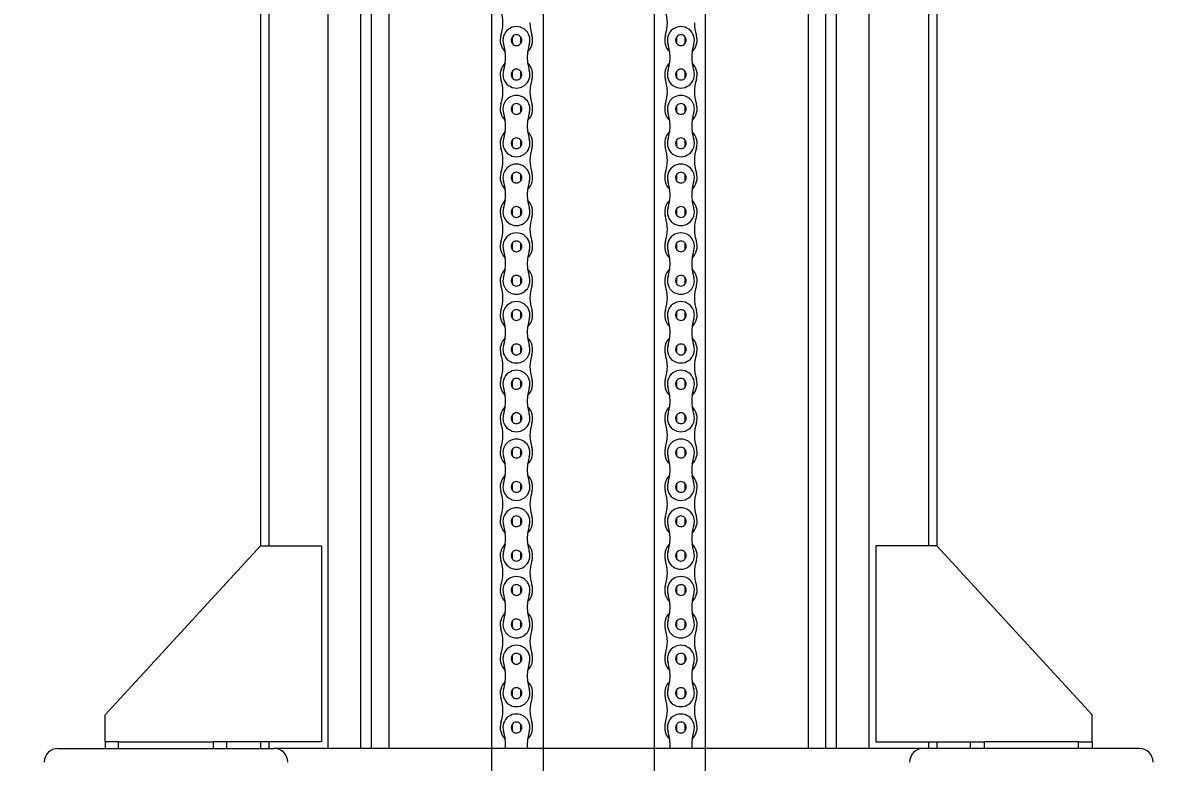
# Model space of a CAD drawing. Header units: millimetres. Extents: x -17820 to 17820, y -12600 to 12600.
# Drawn here: x -3869 to -3019, y 7153 to 7700 of the extents above; entities that cross this region are included whole.
import ezdxf

# ---------------------------------------------------------------- set-up
doc = ezdxf.new("R2010")
doc.units = ezdxf.units.MM
doc.linetypes.add('虚线', pattern=[2, 1, -1])
doc.layers.get('0').update_dxf_attribs({"lineweight": 35})
doc.layers.add('尺寸线层', color=3, linetype='Continuous', lineweight=18)
doc.layers.add('虚线层', color=6, linetype='虚线', lineweight=18)
doc.styles.add('机械', font='isocp', dxfattribs={"width": 0.667, "bigfont": 'gbcbig.shx'})
doc.dimstyles.new('标准', dxfattribs={"dimscale": 60, "dimtxt": 4, "dimasz": 3, "dimexe": 1, "dimexo": 0, "dimgap": 0.76128, "dimtad": 1, "dimdec": 1, "dimdsep": 46, "dimtxsty": '机械', "dimblk": '_CAXARROW', "dimcen": 0, "dimdle": 4, "dimclrt": 2, "dimaunit": 1, "dimazin": 2, "dimtfac": 0.707107, "dimtdec": 3, "dimtmove": 0, "dimatfit": 3, "dimfxl": 0, "dimfrac": 2, "dimtolj": 1, "dimlwd": 18, "dimarcsym": 0})

# ---------------------------------------------------------------- blocks, each defined once
blk = doc.blocks.new('*X187')
at = {"layer": '尺寸线层', "linetype": 'Continuous', "lineweight": 18}
for points in [[(-13088.07, 9940.27), (-12908.07, 9962.77), (-12908.07, 9917.77)], [(561.93, 9940.27), (381.93, 9962.77), (381.93, 9917.77)]]:
    blk.add_hatch(color=0, dxfattribs=at).paths.add_polyline_path(points, flags=0)
at = {"layer": '尺寸线层', "color": 0, "linetype": 'Continuous'}
for p, q in [((-13088.07, 6052.92), (-13088.07, 10000.27)), ((561.93, 5097.92), (561.93, 10000.27))]:
    blk.add_line(p, q, dxfattribs=at)
at = {"layer": '尺寸线层', "color": 0, "linetype": 'Continuous', "lineweight": 18}
blk.add_line((-13088.07, 9940.27), (561.93, 9940.27), dxfattribs=at)
at = {"layer": '尺寸线层', "color": 2, "insert": (-6263.07, 10105.95), "char_height": 240, "width": 1088.544, "attachment_point": 5, "line_spacing_factor": 0.939812, "style": '机械'}
blk.add_mtext('\\T1.1;13650', dxfattribs=at)
blk = doc.blocks.new('_CAXARROW')
blk.add_hatch(color=2).paths.add_polyline_path([(0, 0), (-1, 0.125), (-1, -0.125)], flags=0)
blk = doc.blocks.new('BLOCK22_1')
at = {"color": 7, "linetype": 'Continuous', "lineweight": 15}
for p, q in [((-1009.3, 1675.15), (-1009.3, 85.15)), ((-509.3, 1675.15), (-509.3, 85.15)), ((-959.3, -64.85), (-959.3, 1665.15)), ((-559.3, -64.85), (-559.3, 1665.15)), ((-927.3, -64.85), (-927.3, 1255.15)), ((-914.3, -64.85), (-914.3, 1255.15)), ((-604.3, 1255.15), (-604.3, -64.85)), ((-591.3, -64.85), (-591.3, 1255.15)), ((-823.12, 456.76), (-823.12, 461.93)), ((-817.12, 461.93), (-817.12, 456.76)), ((-701.47, 456.76), (-701.47, 461.93)), ((-695.47, 461.93), (-695.47, 456.76)), ((-823.12, 431.33), (-823.12, 436.5)), ((-817.12, 436.5), (-817.12, 431.33)), ((-701.47, 431.33), (-701.47, 436.5)), ((-695.47, 436.5), (-695.47, 431.33)), ((-823.12, 405.89), (-823.12, 411.06)), ((-817.12, 411.06), (-817.12, 405.89)), ((-701.47, 405.89), (-701.47, 411.06)), ((-695.47, 411.06), (-695.47, 405.89)), ((-823.12, 380.46), (-823.12, 385.63)), ((-817.12, 385.63), (-817.12, 380.46)), ((-701.47, 380.46), (-701.47, 385.63)), ((-695.47, 385.63), (-695.47, 380.46)), ((-823.12, 355.03), (-823.12, 360.2)), ((-817.12, 360.2), (-817.12, 355.03)), ((-701.47, 355.03), (-701.47, 360.2)), ((-695.47, 360.2), (-695.47, 355.03)), ((-823.12, 329.59), (-823.12, 334.76)), ((-817.12, 334.76), (-817.12, 329.59)), ((-701.47, 329.59), (-701.47, 334.76)), ((-695.47, 334.76), (-695.47, 329.59)), ((-823.12, 304.16), (-823.12, 309.33)), ((-817.12, 309.33), (-817.12, 304.16)), ((-701.47, 304.16), (-701.47, 309.33)), ((-695.47, 309.33), (-695.47, 304.16)), ((-823.12, 278.73), (-823.12, 283.9)), ((-817.12, 283.9), (-817.12, 278.73)), ((-701.47, 278.73), (-701.47, 283.9)), ((-695.47, 283.9), (-695.47, 278.73)), ((-823.12, 253.3), (-823.12, 258.47)), ((-817.12, 258.47), (-817.12, 253.3)), ((-701.47, 253.3), (-701.47, 258.47)), ((-695.47, 258.47), (-695.47, 253.3)), ((-823.12, 227.86), (-823.12, 233.03)), ((-817.12, 233.03), (-817.12, 227.86)), ((-701.47, 227.86), (-701.47, 233.03)), ((-695.47, 233.03), (-695.47, 227.86)), ((-823.12, 202.43), (-823.12, 207.6)), ((-817.12, 207.6), (-817.12, 202.43)), ((-701.47, 202.43), (-701.47, 207.6)), ((-695.47, 207.6), (-695.47, 202.43)), ((-823.12, 177), (-823.12, 182.17)), ((-817.12, 182.17), (-817.12, 177)), ((-701.47, 177), (-701.47, 182.17)), ((-695.47, 182.17), (-695.47, 177)), ((-823.12, 151.56), (-823.12, 156.73)), ((-817.12, 156.73), (-817.12, 151.56)), ((-701.47, 151.56), (-701.47, 156.73)), ((-695.47, 156.73), (-695.47, 151.56)), ((-823.12, 126.13), (-823.12, 131.3)), ((-817.12, 131.3), (-817.12, 126.13)), ((-701.47, 126.13), (-701.47, 131.3)), ((-695.47, 131.3), (-695.47, 126.13)), ((-823.12, 100.7), (-823.12, 105.87)), ((-817.12, 105.87), (-817.12, 100.7)), ((-701.47, 100.7), (-701.47, 105.87)), ((-695.47, 105.87), (-695.47, 100.7)), ((-1124.3, -39.85), (-1009.3, 85.15)), ((-1009.3, 85.15), (-964.3, 85.15)), ((-964.3, 85.15), (-964.3, -59.85)), ((-554.3, 85.15), (-554.3, -59.85)), ((-509.3, 85.15), (-554.3, 85.15)), ((-394.3, -39.85), (-509.3, 85.15)), ((-823.12, 75.26), (-823.12, 80.43)), ((-817.12, 80.43), (-817.12, 75.26)), ((-701.47, 75.26), (-701.47, 80.43)), ((-695.47, 80.43), (-695.47, 75.26)), ((-823.12, 49.83), (-823.12, 55)), ((-817.12, 55), (-817.12, 49.83)), ((-701.47, 49.83), (-701.47, 55)), ((-695.47, 55), (-695.47, 49.83)), ((-823.12, 24.4), (-823.12, 29.57)), ((-817.12, 29.57), (-817.12, 24.4)), ((-701.47, 24.4), (-701.47, 29.57)), ((-695.47, 29.57), (-695.47, 24.4)), ((-823.12, -1.03), (-823.12, 4.14)), ((-817.12, 4.14), (-817.12, -1.03)), ((-701.47, -1.03), (-701.47, 4.14)), ((-695.47, 4.14), (-695.47, -1.03)), ((-823.12, -26.47), (-823.12, -21.3)), ((-817.12, -21.3), (-817.12, -26.47)), ((-701.47, -26.47), (-701.47, -21.3)), ((-695.47, -21.3), (-695.47, -26.47)), ((-1124.3, -59.85), (-1124.3, -39.85)), ((-394.3, -59.85), (-394.3, -39.85)), ((-823.12, -51.9), (-823.12, -46.73)), ((-817.12, -46.73), (-817.12, -51.9)), ((-701.47, -51.9), (-701.47, -46.73)), ((-695.47, -46.73), (-695.47, -51.9)), ((-1159.3, -64.85), (-999.3, -64.85)), ((-1124.3, -59.85), (-1124.3, -64.85)), ((-1114.3, -59.85), (-1124.3, -59.85)), ((-1114.3, -59.85), (-1044.3, -59.85)), ((-1034.3, -59.85), (-1044.3, -59.85)), ((-964.3, -59.85), (-1034.3, -59.85)), ((-1034.3, -64.85), (-1034.3, -59.85)), ((-1009.3, -59.85), (-1009.3, -64.85)), ((-519.3, -64.85), (-999.3, -64.85)), ((-554.3, -59.85), (-484.3, -59.85)), ((-359.3, -64.85), (-519.3, -64.85)), ((-509.3, -59.85), (-509.3, -64.85)), ((-484.3, -64.85), (-484.3, -59.85)), ((-484.3, -59.85), (-474.3, -59.85)), ((-404.3, -59.85), (-474.3, -59.85)), ((-404.3, -59.85), (-394.3, -59.85)), ((-394.3, -59.85), (-394.3, -64.85))]:
    blk.add_line(p, q, dxfattribs=at)
at = {"color": 8, "linetype": 'Continuous', "lineweight": 15}
for p, q in [((-1003.3, 1665.98), (-1003.3, 85.15)), ((-515.3, 1665.98), (-515.3, 85.15)), ((-935.3, -64.85), (-935.3, 1255.15)), ((-583.3, -64.85), (-583.3, 1255.15)), ((-1114.3, -64.85), (-1114.3, -59.85)), ((-1044.3, -59.85), (-1044.3, -64.85)), ((-1003.3, -59.85), (-1003.3, -64.85)), ((-515.3, -59.85), (-515.3, -64.85)), ((-474.3, -59.85), (-474.3, -64.85)), ((-404.3, -64.85), (-404.3, -59.85))]:
    blk.add_line(p, q, dxfattribs=at)
at = {"color": 7, "linetype": 'Continuous', "lineweight": 15}
for centre, radius, start, end in [((-860.12, 471.97), 30, 0.17222, 17.75339), ((-738.47, 471.97), 30, 0.17222, 17.75339), ((-860.12, 472.15), 30, 342.24661, 359.82777), ((-820.12, 459.34), 10, 342.24665, 197.75335), ((-780.12, 472.15), 30, 180.17222, 197.75339), ((-738.47, 472.15), 30, 342.24661, 359.82777), ((-698.47, 459.34), 10, 342.24665, 197.75335), ((-658.47, 472.15), 30, 180.17222, 197.75339), ((-820.12, 459.34), 12, 162.24661, 226.47268), ((-820.12, 459.34), 3.96, 139.25095, 220.74905), ((-820.12, 459.34), 3.96, 40.74905, 139.25095), ((-820.12, 459.34), 3.96, 0, 40.74905), ((-820.12, 459.34), 3.96, 319.25095, 0), ((-820.12, 459.34), 12, 313.52732, 17.75339), ((-698.47, 459.34), 12, 162.24661, 226.47268), ((-698.47, 459.34), 3.96, 139.25095, 220.74905), ((-698.47, 459.34), 3.96, 40.74905, 139.25095), ((-698.47, 459.34), 3.96, 0, 40.74905), ((-698.47, 459.34), 3.96, 319.25095, 0), ((-698.47, 459.34), 12, 313.52732, 17.75339), ((-860.12, 446.54), 32, 0.16141, 17.75335), ((-820.12, 459.34), 3.96, 220.74905, 319.25095), ((-780.12, 446.54), 32, 162.24665, 179.83859), ((-738.47, 446.54), 32, 0.16141, 17.75335), ((-698.47, 459.34), 3.96, 220.74905, 319.25095), ((-658.47, 446.54), 32, 162.24665, 179.83859), ((-820.12, 433.91), 12, 133.52732, 197.75339), ((-860.12, 446.72), 32, 342.24665, 359.83859), ((-780.12, 446.72), 32, 180.16141, 197.75335), ((-820.12, 433.91), 12, 342.24661, 46.47268), ((-698.47, 433.91), 12, 133.52732, 197.75339), ((-738.47, 446.72), 32, 342.24665, 359.83859), ((-658.47, 446.72), 32, 180.16141, 197.75335), ((-698.47, 433.91), 12, 342.24661, 46.47268), ((-820.12, 433.91), 10, 162.24665, 17.75335), ((-820.12, 433.91), 3.96, 139.25095, 220.74905), ((-820.12, 433.91), 3.96, 40.74905, 139.25095), ((-820.12, 433.91), 3.96, 0, 40.74905), ((-820.12, 433.91), 3.96, 319.25095, 0), ((-698.47, 433.91), 10, 162.24665, 17.75335), ((-698.47, 433.91), 3.96, 139.25095, 220.74905), ((-698.47, 433.91), 3.96, 40.74905, 139.25095), ((-698.47, 433.91), 3.96, 360, 40.74905), ((-698.47, 433.91), 3.96, 319.25095, 360), ((-860.12, 421.1), 30, 0.17222, 17.75339), ((-820.12, 433.91), 3.96, 220.74905, 319.25095), ((-780.12, 421.1), 30, 162.24661, 179.82777), ((-738.47, 421.1), 30, 0.17222, 17.75339), ((-698.47, 433.91), 3.96, 220.74905, 319.25095), ((-658.47, 421.1), 30, 162.24661, 179.82777), ((-860.12, 421.29), 30, 342.24661, 359.82777), ((-820.12, 408.48), 10, 342.24665, 197.75335), ((-780.12, 421.29), 30, 180.17222, 197.75339), ((-738.47, 421.29), 30, 342.24661, 359.82777), ((-698.47, 408.48), 10, 342.24665, 197.75335), ((-658.47, 421.29), 30, 180.17222, 197.75339), ((-820.12, 408.48), 12, 162.24661, 226.47268), ((-820.12, 408.48), 3.96, 139.25095, 220.74905), ((-820.12, 408.48), 3.96, 40.74905, 139.25095), ((-820.12, 408.48), 3.96, 0, 40.74905), ((-820.12, 408.48), 3.96, 319.25095, 0), ((-820.12, 408.48), 12, 313.52732, 17.75339), ((-698.47, 408.48), 12, 162.24661, 226.47268), ((-698.47, 408.48), 3.96, 139.25095, 220.74905), ((-698.47, 408.48), 3.96, 40.74905, 139.25095), ((-698.47, 408.48), 3.96, 360, 40.74905), ((-698.47, 408.48), 3.96, 319.25095, 0), ((-698.47, 408.48), 12, 313.52732, 17.75339), ((-860.12, 395.67), 32, 0.16141, 17.75335), ((-820.12, 408.48), 3.96, 220.74905, 319.25095), ((-780.12, 395.67), 32, 162.24665, 179.83859), ((-738.47, 395.67), 32, 0.16141, 17.75335), ((-698.47, 408.48), 3.96, 220.74905, 319.25095), ((-658.47, 395.67), 32, 162.24665, 179.83859), ((-820.12, 383.05), 12, 133.52732, 197.75339), ((-860.12, 395.85), 32, 342.24665, 359.83859), ((-780.12, 395.85), 32, 180.16141, 197.75335), ((-820.12, 383.05), 12, 342.24661, 46.47268), ((-698.47, 383.05), 12, 133.52732, 197.75339), ((-738.47, 395.85), 32, 342.24665, 359.83859), ((-658.47, 395.85), 32, 180.16141, 197.75335), ((-698.47, 383.05), 12, 342.24661, 46.47268), ((-820.12, 383.05), 10, 162.24665, 17.75335), ((-820.12, 383.05), 3.96, 139.25095, 220.74905), ((-820.12, 383.05), 3.96, 40.74905, 139.25095), ((-820.12, 383.05), 3.96, 0, 40.74905), ((-820.12, 383.05), 3.96, 319.25095, 360), ((-698.47, 383.05), 10, 162.24665, 17.75335), ((-698.47, 383.05), 3.96, 139.25095, 220.74905), ((-698.47, 383.05), 3.96, 40.74905, 139.25095), ((-698.47, 383.05), 3.96, 0, 40.74905), ((-698.47, 383.05), 3.96, 319.25095, 0), ((-860.12, 370.24), 30, 0.17222, 17.75339), ((-820.12, 383.05), 3.96, 220.74905, 319.25095), ((-780.12, 370.24), 30, 162.24661, 179.82777), ((-738.47, 370.24), 30, 0.17222, 17.75339), ((-698.47, 383.05), 3.96, 220.74905, 319.25095), ((-658.47, 370.24), 30, 162.24661, 179.82777), ((-860.12, 370.42), 30, 342.24661, 359.82777), ((-820.12, 357.61), 10, 342.24665, 197.75335), ((-780.12, 370.42), 30, 180.17222, 197.75339), ((-738.47, 370.42), 30, 342.24661, 359.82777), ((-698.47, 357.61), 10, 342.24665, 197.75335), ((-658.47, 370.42), 30, 180.17222, 197.75339), ((-820.12, 357.61), 12, 162.24661, 226.47268), ((-820.12, 357.61), 3.96, 139.25095, 220.74905), ((-820.12, 357.61), 3.96, 40.74905, 139.25095), ((-820.12, 357.61), 3.96, 0, 40.74905), ((-820.12, 357.61), 3.96, 319.25095, 0), ((-820.12, 357.61), 12, 313.52732, 17.75339), ((-698.47, 357.61), 12, 162.24661, 226.47268), ((-698.47, 357.61), 3.96, 139.25095, 220.74905), ((-698.47, 357.61), 3.96, 40.74905, 139.25095), ((-698.47, 357.61), 3.96, 0, 40.74905), ((-698.47, 357.61), 3.96, 319.25095, 0), ((-698.47, 357.61), 12, 313.52732, 17.75339), ((-860.12, 344.81), 32, 0.16141, 17.75335), ((-820.12, 357.61), 3.96, 220.74905, 319.25095), ((-780.12, 344.81), 32, 162.24665, 179.83859), ((-738.47, 344.81), 32, 0.16141, 17.75335), ((-698.47, 357.61), 3.96, 220.74905, 319.25095), ((-658.47, 344.81), 32, 162.24665, 179.83859), ((-820.12, 332.18), 12, 133.52732, 197.75339), ((-860.12, 344.99), 32, 342.24665, 359.83859), ((-780.12, 344.99), 32, 180.16141, 197.75335), ((-820.12, 332.18), 12, 342.24661, 46.47268), ((-698.47, 332.18), 12, 133.52732, 197.75339), ((-738.47, 344.99), 32, 342.24665, 359.83859), ((-658.47, 344.99), 32, 180.16141, 197.75335), ((-698.47, 332.18), 12, 342.24661, 46.47268), ((-820.12, 332.18), 10, 162.24665, 17.75335), ((-820.12, 332.18), 3.96, 139.25095, 220.74905), ((-820.12, 332.18), 3.96, 40.74905, 139.25095), ((-820.12, 332.18), 3.96, 0, 40.74905), ((-820.12, 332.18), 3.96, 319.25095, 360), ((-698.47, 332.18), 10, 162.24665, 17.75335), ((-698.47, 332.18), 3.96, 139.25095, 220.74905), ((-698.47, 332.18), 3.96, 40.74905, 139.25095), ((-698.47, 332.18), 3.96, 0, 40.74905), ((-698.47, 332.18), 3.96, 319.25095, 0), ((-860.12, 319.37), 30, 0.17222, 17.75339), ((-820.12, 332.18), 3.96, 220.74905, 319.25095), ((-780.12, 319.37), 30, 162.24661, 179.82777), ((-738.47, 319.37), 30, 0.17222, 17.75339), ((-698.47, 332.18), 3.96, 220.74905, 319.25095), ((-658.47, 319.37), 30, 162.24661, 179.82777), ((-860.12, 319.55), 30, 342.24661, 359.82777), ((-820.12, 306.75), 10, 342.24665, 197.75335), ((-780.12, 319.55), 30, 180.17222, 197.75339), ((-738.47, 319.55), 30, 342.24661, 359.82777), ((-698.47, 306.75), 10, 342.24665, 197.75335), ((-658.47, 319.55), 30, 180.17222, 197.75339), ((-820.12, 306.75), 12, 162.24661, 226.47268), ((-820.12, 306.75), 3.96, 139.25095, 220.74905), ((-820.12, 306.75), 3.96, 40.74905, 139.25095), ((-820.12, 306.75), 3.96, 0, 40.74905), ((-820.12, 306.75), 3.96, 319.25095, 0), ((-820.12, 306.75), 12, 313.52732, 17.75339), ((-698.47, 306.75), 12, 162.24661, 226.47268), ((-698.47, 306.75), 3.96, 139.25095, 220.74905), ((-698.47, 306.75), 3.96, 40.74905, 139.25095), ((-698.47, 306.75), 3.96, 0, 40.74905), ((-698.47, 306.75), 3.96, 319.25095, 360), ((-698.47, 306.75), 12, 313.52732, 17.75339), ((-860.12, 293.94), 32, 0.16141, 17.75335), ((-820.12, 306.75), 3.96, 220.74905, 319.25095), ((-780.12, 293.94), 32, 162.24665, 179.83859), ((-738.47, 293.94), 32, 0.16141, 17.75335), ((-698.47, 306.75), 3.96, 220.74905, 319.25095), ((-658.47, 293.94), 32, 162.24665, 179.83859), ((-820.12, 281.31), 12, 133.52732, 197.75339), ((-860.12, 294.12), 32, 342.24665, 359.83859), ((-780.12, 294.12), 32, 180.16141, 197.75335), ((-820.12, 281.31), 12, 342.24661, 46.47268), ((-698.47, 281.31), 12, 133.52732, 197.75339), ((-738.47, 294.12), 32, 342.24665, 359.83859), ((-658.47, 294.12), 32, 180.16141, 197.75335), ((-698.47, 281.31), 12, 342.24661, 46.47268), ((-820.12, 281.31), 10, 162.24665, 17.75335), ((-820.12, 281.31), 3.96, 139.25095, 220.74905), ((-820.12, 281.31), 3.96, 40.74905, 139.25095), ((-820.12, 281.31), 3.96, 0, 40.74905), ((-820.12, 281.31), 3.96, 319.25095, 0), ((-698.47, 281.31), 10, 162.24665, 17.75335), ((-698.47, 281.31), 3.96, 139.25095, 220.74905), ((-698.47, 281.31), 3.96, 40.74905, 139.25095), ((-698.47, 281.31), 3.96, 0, 40.74905), ((-698.47, 281.31), 3.96, 319.25095, 0), ((-860.12, 268.51), 30, 0.17222, 17.75339), ((-820.12, 281.31), 3.96, 220.74905, 319.25095), ((-780.12, 268.51), 30, 162.24661, 179.82777), ((-738.47, 268.51), 30, 0.17222, 17.75339), ((-698.47, 281.31), 3.96, 220.74905, 319.25095), ((-658.47, 268.51), 30, 162.24661, 179.82777), ((-860.12, 268.69), 30, 342.24661, 359.82777), ((-820.12, 255.88), 10, 342.24665, 197.75335), ((-780.12, 268.69), 30, 180.17222, 197.75339), ((-738.47, 268.69), 30, 342.24661, 359.82777), ((-698.47, 255.88), 10, 342.24665, 197.75335), ((-658.47, 268.69), 30, 180.17222, 197.75339), ((-820.12, 255.88), 12, 162.24661, 226.47268), ((-820.12, 255.88), 3.96, 139.25095, 220.74905), ((-820.12, 255.88), 3.96, 40.74905, 139.25095), ((-820.12, 255.88), 3.96, 0, 40.74905), ((-820.12, 255.88), 3.96, 319.25095, 0), ((-820.12, 255.88), 12, 313.52732, 17.75339), ((-698.47, 255.88), 12, 162.24661, 226.47268), ((-698.47, 255.88), 3.96, 139.25095, 220.74905), ((-698.47, 255.88), 3.96, 40.74905, 139.25095), ((-698.47, 255.88), 3.96, 360, 40.74905), ((-698.47, 255.88), 3.96, 319.25095, 0), ((-698.47, 255.88), 12, 313.52732, 17.75339), ((-860.12, 243.07), 32, 0.16141, 17.75335), ((-820.12, 255.88), 3.96, 220.74905, 319.25095), ((-780.12, 243.07), 32, 162.24665, 179.83859), ((-738.47, 243.07), 32, 0.16141, 17.75335), ((-698.47, 255.88), 3.96, 220.74905, 319.25095), ((-658.47, 243.07), 32, 162.24665, 179.83859), ((-820.12, 230.45), 12, 133.52732, 197.75339), ((-860.12, 243.25), 32, 342.24665, 359.83859), ((-780.12, 243.25), 32, 180.16141, 197.75335), ((-820.12, 230.45), 12, 342.24661, 46.47268), ((-698.47, 230.45), 12, 133.52732, 197.75339), ((-738.47, 243.25), 32, 342.24665, 359.83859), ((-658.47, 243.25), 32, 180.16141, 197.75335), ((-698.47, 230.45), 12, 342.24661, 46.47268), ((-820.12, 230.45), 10, 162.24665, 17.75335), ((-820.12, 230.45), 3.96, 139.25095, 220.74905), ((-820.12, 230.45), 3.96, 40.74905, 139.25095), ((-820.12, 230.45), 3.96, 0, 40.74905), ((-820.12, 230.45), 3.96, 319.25095, 0), ((-698.47, 230.45), 10, 162.24665, 17.75335), ((-698.47, 230.45), 3.96, 139.25095, 220.74905), ((-698.47, 230.45), 3.96, 40.74905, 139.25095), ((-698.47, 230.45), 3.96, 360, 40.74905), ((-698.47, 230.45), 3.96, 319.25095, 360), ((-860.12, 217.64), 30, 0.17222, 17.75339), ((-820.12, 230.45), 3.96, 220.74905, 319.25095), ((-780.12, 217.64), 30, 162.24661, 179.82777), ((-738.47, 217.64), 30, 0.17222, 17.75339), ((-698.47, 230.45), 3.96, 220.74905, 319.25095), ((-658.47, 217.64), 30, 162.24661, 179.82777), ((-860.12, 217.82), 30, 342.24661, 359.82777), ((-820.12, 205.01), 10, 342.24665, 197.75335), ((-780.12, 217.82), 30, 180.17222, 197.75339), ((-738.47, 217.82), 30, 342.24661, 359.82777), ((-698.47, 205.01), 10, 342.24665, 197.75335), ((-658.47, 217.82), 30, 180.17222, 197.75339), ((-820.12, 205.01), 12, 162.24661, 226.47268), ((-820.12, 205.01), 3.96, 139.25095, 220.74905), ((-820.12, 205.01), 3.96, 40.74905, 139.25095), ((-820.12, 205.01), 3.96, 0, 40.74905), ((-820.12, 205.01), 3.96, 319.25095, 360), ((-820.12, 205.01), 12, 313.52732, 17.75339), ((-698.47, 205.01), 12, 162.24661, 226.47268), ((-698.47, 205.01), 3.96, 139.25095, 220.74905), ((-698.47, 205.01), 3.96, 40.74905, 139.25095), ((-698.47, 205.01), 3.96, 360, 40.74905), ((-698.47, 205.01), 3.96, 319.25095, 360), ((-698.47, 205.01), 12, 313.52732, 17.75339), ((-860.12, 192.21), 32, 0.16141, 17.75335), ((-820.12, 205.01), 3.96, 220.74905, 319.25095), ((-780.12, 192.21), 32, 162.24665, 179.83859), ((-738.47, 192.21), 32, 0.16141, 17.75335), ((-698.47, 205.01), 3.96, 220.74905, 319.25095), ((-658.47, 192.21), 32, 162.24665, 179.83859), ((-820.12, 179.58), 12, 133.52732, 197.75339), ((-860.12, 192.39), 32, 342.24665, 359.83859), ((-780.12, 192.39), 32, 180.16141, 197.75335), ((-820.12, 179.58), 12, 342.24661, 46.47268), ((-698.47, 179.58), 12, 133.52732, 197.75339), ((-738.47, 192.39), 32, 342.24665, 359.83859), ((-658.47, 192.39), 32, 180.16141, 197.75335), ((-698.47, 179.58), 12, 342.24661, 46.47268), ((-820.12, 179.58), 10, 162.24665, 17.75335), ((-820.12, 179.58), 3.96, 139.25095, 220.74905), ((-820.12, 179.58), 3.96, 40.74905, 139.25095), ((-820.12, 179.58), 3.96, 0, 40.74905), ((-820.12, 179.58), 3.96, 319.25095, 0), ((-698.47, 179.58), 10, 162.24665, 17.75335), ((-698.47, 179.58), 3.96, 139.25095, 220.74905), ((-698.47, 179.58), 3.96, 40.74905, 139.25095), ((-698.47, 179.58), 3.96, 0, 40.74905), ((-698.47, 179.58), 3.96, 319.25095, 0), ((-860.12, 166.77), 30, 0.17222, 17.75339), ((-820.12, 179.58), 3.96, 220.74905, 319.25095), ((-780.12, 166.77), 30, 162.24661, 179.82777), ((-738.47, 166.77), 30, 0.17222, 17.75339), ((-698.47, 179.58), 3.96, 220.74905, 319.25095), ((-658.47, 166.77), 30, 162.24661, 179.82777), ((-860.12, 166.96), 30, 342.24661, 359.82777), ((-820.12, 154.15), 10, 342.24665, 197.75335), ((-780.12, 166.96), 30, 180.17222, 197.75339), ((-738.47, 166.96), 30, 342.24661, 359.82777), ((-698.47, 154.15), 10, 342.24665, 197.75335), ((-658.47, 166.96), 30, 180.17222, 197.75339), ((-820.12, 154.15), 12, 162.24661, 226.47268), ((-820.12, 154.15), 3.96, 139.25095, 220.74905), ((-820.12, 154.15), 3.96, 40.74905, 139.25095), ((-820.12, 154.15), 3.96, 0, 40.74905), ((-820.12, 154.15), 3.96, 319.25095, 360), ((-820.12, 154.15), 12, 313.52732, 17.75339), ((-698.47, 154.15), 12, 162.24661, 226.47268), ((-698.47, 154.15), 3.96, 139.25095, 220.74905), ((-698.47, 154.15), 3.96, 40.74905, 139.25095), ((-698.47, 154.15), 3.96, 360, 40.74905), ((-698.47, 154.15), 3.96, 319.25095, 0), ((-698.47, 154.15), 12, 313.52732, 17.75339), ((-860.12, 141.34), 32, 0.16141, 17.75335), ((-820.12, 154.15), 3.96, 220.74905, 319.25095), ((-780.12, 141.34), 32, 162.24665, 179.83859), ((-738.47, 141.34), 32, 0.16141, 17.75335), ((-698.47, 154.15), 3.96, 220.74905, 319.25095), ((-658.47, 141.34), 32, 162.24665, 179.83859), ((-820.12, 128.72), 12, 133.52732, 197.75339), ((-860.12, 141.52), 32, 342.24665, 359.83859), ((-780.12, 141.52), 32, 180.16141, 197.75335), ((-820.12, 128.72), 12, 342.24661, 46.47268), ((-698.47, 128.72), 12, 133.52732, 197.75339), ((-738.47, 141.52), 32, 342.24665, 359.83859), ((-658.47, 141.52), 32, 180.16141, 197.75335), ((-698.47, 128.72), 12, 342.24661, 46.47268), ((-820.12, 128.72), 10, 162.24665, 17.75335), ((-820.12, 128.72), 3.96, 139.25095, 220.74905), ((-820.12, 128.72), 3.96, 40.74905, 139.25095), ((-820.12, 128.72), 3.96, 0, 40.74905), ((-820.12, 128.72), 3.96, 319.25095, 360), ((-698.47, 128.72), 10, 162.24665, 17.75335), ((-698.47, 128.72), 3.96, 139.25095, 220.74905), ((-698.47, 128.72), 3.96, 40.74905, 139.25095), ((-698.47, 128.72), 3.96, 0, 40.74905), ((-698.47, 128.72), 3.96, 319.25095, 360), ((-860.12, 115.91), 30, 0.17222, 17.75339), ((-820.12, 128.72), 3.96, 220.74905, 319.25095), ((-780.12, 115.91), 30, 162.24661, 179.82777), ((-738.47, 115.91), 30, 0.17222, 17.75339), ((-698.47, 128.72), 3.96, 220.74905, 319.25095), ((-658.47, 115.91), 30, 162.24661, 179.82777), ((-860.12, 116.09), 30, 342.24661, 359.82777), ((-820.12, 103.28), 10, 342.24665, 197.75335), ((-780.12, 116.09), 30, 180.17222, 197.75339), ((-738.47, 116.09), 30, 342.24661, 359.82777), ((-698.47, 103.28), 10, 342.24665, 197.75335), ((-658.47, 116.09), 30, 180.17222, 197.75339), ((-820.12, 103.28), 12, 162.24661, 226.47268), ((-820.12, 103.28), 3.96, 139.25095, 220.74905), ((-820.12, 103.28), 3.96, 40.74905, 139.25095), ((-820.12, 103.28), 3.96, 0, 40.74905), ((-820.12, 103.28), 3.96, 319.25095, 360), ((-820.12, 103.28), 12, 313.52732, 17.75339), ((-698.47, 103.28), 12, 162.24661, 226.47268), ((-698.47, 103.28), 3.96, 139.25095, 220.74905), ((-698.47, 103.28), 3.96, 40.74905, 139.25095), ((-698.47, 103.28), 3.96, 360, 40.74905), ((-698.47, 103.28), 3.96, 319.25095, 360), ((-698.47, 103.28), 12, 313.52732, 17.75339), ((-860.12, 90.48), 32, 0.16141, 17.75335), ((-820.12, 103.28), 3.96, 220.74905, 319.25095), ((-780.12, 90.48), 32, 162.24665, 179.83859), ((-738.47, 90.48), 32, 0.16141, 17.75335), ((-698.47, 103.28), 3.96, 220.74905, 319.25095), ((-658.47, 90.48), 32, 162.24665, 179.83859), ((-820.12, 77.85), 12, 133.52732, 197.75339), ((-860.12, 90.66), 32, 342.24665, 359.83859), ((-780.12, 90.66), 32, 180.16141, 197.75335), ((-820.12, 77.85), 12, 342.24661, 46.47268), ((-698.47, 77.85), 12, 133.52732, 197.75339), ((-738.47, 90.66), 32, 342.24665, 359.83859), ((-658.47, 90.66), 32, 180.16141, 197.75335), ((-698.47, 77.85), 12, 342.24661, 46.47268), ((-820.12, 77.85), 10, 162.24665, 17.75335), ((-820.12, 77.85), 3.96, 139.25095, 220.74905), ((-820.12, 77.85), 3.96, 40.74905, 139.25095), ((-820.12, 77.85), 3.96, 0, 40.74905), ((-820.12, 77.85), 3.96, 319.25095, 0), ((-698.47, 77.85), 10, 162.24665, 17.75335), ((-698.47, 77.85), 3.96, 139.25095, 220.74905), ((-698.47, 77.85), 3.96, 40.74905, 139.25095), ((-698.47, 77.85), 3.96, 0, 40.74905), ((-698.47, 77.85), 3.96, 319.25095, 360), ((-860.12, 65.04), 30, 0.17222, 17.75339), ((-820.12, 77.85), 3.96, 220.74905, 319.25095), ((-780.12, 65.04), 30, 162.24661, 179.82777), ((-738.47, 65.04), 30, 0.17222, 17.75339), ((-698.47, 77.85), 3.96, 220.74905, 319.25095), ((-658.47, 65.04), 30, 162.24661, 179.82777), ((-860.12, 65.22), 30, 342.24661, 359.82777), ((-820.12, 52.42), 10, 342.24665, 197.75335), ((-780.12, 65.22), 30, 180.17222, 197.75339), ((-738.47, 65.22), 30, 342.24661, 359.82777), ((-698.47, 52.42), 10, 342.24665, 197.75335), ((-658.47, 65.22), 30, 180.17222, 197.75339), ((-820.12, 52.42), 12, 162.24661, 226.47268), ((-820.12, 52.42), 3.96, 139.25095, 220.74905), ((-820.12, 52.42), 3.96, 40.74905, 139.25095), ((-820.12, 52.42), 3.96, 0, 40.74905), ((-820.12, 52.42), 3.96, 319.25095, 360), ((-820.12, 52.42), 12, 313.52732, 17.75339), ((-698.47, 52.42), 12, 162.24661, 226.47268), ((-698.47, 52.42), 3.96, 139.25095, 220.74905), ((-698.47, 52.42), 3.96, 40.74905, 139.25095), ((-698.47, 52.42), 3.96, 360, 40.74905), ((-698.47, 52.42), 3.96, 319.25095, 360), ((-698.47, 52.42), 12, 313.52732, 17.75339), ((-860.12, 39.61), 32, 0.16141, 17.75335), ((-820.12, 52.42), 3.96, 220.74905, 319.25095), ((-780.12, 39.61), 32, 162.24665, 179.83859), ((-738.47, 39.61), 32, 0.16141, 17.75335), ((-698.47, 52.42), 3.96, 220.74905, 319.25095), ((-658.47, 39.61), 32, 162.24665, 179.83859), ((-820.12, 26.98), 12, 133.52732, 197.75339), ((-860.12, 39.79), 32, 342.24665, 359.83859), ((-780.12, 39.79), 32, 180.16141, 197.75335), ((-820.12, 26.98), 12, 342.24661, 46.47268), ((-698.47, 26.98), 12, 133.52732, 197.75339), ((-738.47, 39.79), 32, 342.24665, 359.83859), ((-658.47, 39.79), 32, 180.16141, 197.75335), ((-698.47, 26.98), 12, 342.24661, 46.47268), ((-820.12, 26.98), 10, 162.24665, 17.75335), ((-820.12, 26.98), 3.96, 139.25095, 220.74905), ((-820.12, 26.98), 3.96, 40.74905, 139.25095), ((-820.12, 26.98), 3.96, 0, 40.74905), ((-820.12, 26.98), 3.96, 319.25095, 360), ((-698.47, 26.98), 10, 162.24665, 17.75335), ((-698.47, 26.98), 3.96, 139.25095, 220.74905), ((-698.47, 26.98), 3.96, 40.74905, 139.25095), ((-698.47, 26.98), 3.96, 0, 40.74905), ((-698.47, 26.98), 3.96, 319.25095, 0), ((-860.12, 14.18), 30, 0.17222, 17.75339), ((-820.12, 26.98), 3.96, 220.74905, 319.25095), ((-780.12, 14.18), 30, 162.24661, 179.82777), ((-738.47, 14.18), 30, 0.17222, 17.75339), ((-698.47, 26.98), 3.96, 220.74905, 319.25095), ((-658.47, 14.18), 30, 162.24661, 179.82777), ((-860.12, 14.36), 30, 342.24661, 359.82777), ((-820.12, 1.55), 10, 342.24665, 197.75335), ((-780.12, 14.36), 30, 180.17222, 197.75339), ((-738.47, 14.36), 30, 342.24661, 359.82777), ((-698.47, 1.55), 10, 342.24665, 197.75335), ((-658.47, 14.36), 30, 180.17222, 197.75339), ((-820.12, 1.55), 12, 162.24661, 226.47268), ((-820.12, 1.55), 3.96, 139.25095, 220.74905), ((-820.12, 1.55), 3.96, 40.74905, 139.25095), ((-820.12, 1.55), 3.96, 0, 40.74905), ((-820.12, 1.55), 3.96, 319.25095, 0), ((-820.12, 1.55), 12, 313.52732, 17.75339), ((-698.47, 1.55), 12, 162.24661, 226.47268), ((-698.47, 1.55), 3.96, 139.25095, 220.74905), ((-698.47, 1.55), 3.96, 40.74905, 139.25095), ((-698.47, 1.55), 3.96, 0, 40.74905), ((-698.47, 1.55), 3.96, 319.25095, 360), ((-698.47, 1.55), 12, 313.52732, 17.75339), ((-860.12, -11.26), 32, 0.16141, 17.75335), ((-820.12, 1.55), 3.96, 220.74905, 319.25095), ((-780.12, -11.26), 32, 162.24665, 179.83859), ((-738.47, -11.26), 32, 0.16141, 17.75335), ((-698.47, 1.55), 3.96, 220.74905, 319.25095), ((-658.47, -11.26), 32, 162.24665, 179.83859), ((-820.12, -23.88), 12, 133.52732, 197.75339), ((-860.12, -11.08), 32, 342.24665, 359.83859), ((-780.12, -11.08), 32, 180.16141, 197.75335), ((-820.12, -23.88), 12, 342.24661, 46.47268), ((-698.47, -23.88), 12, 133.52732, 197.75339), ((-738.47, -11.08), 32, 342.24665, 359.83859), ((-658.47, -11.08), 32, 180.16141, 197.75335), ((-698.47, -23.88), 12, 342.24661, 46.47268), ((-820.12, -23.88), 10, 162.24665, 17.75335), ((-820.12, -23.88), 3.96, 139.25095, 220.74905), ((-820.12, -23.88), 3.96, 40.74905, 139.25095), ((-820.12, -23.88), 3.96, 0, 40.74905), ((-820.12, -23.88), 3.96, 319.25095, 360), ((-698.47, -23.88), 10, 162.24665, 17.75335), ((-698.47, -23.88), 3.96, 139.25095, 220.74905), ((-698.47, -23.88), 3.96, 40.74905, 139.25095), ((-698.47, -23.88), 3.96, 0, 40.74905), ((-698.47, -23.88), 3.96, 319.25095, 0), ((-860.12, -36.69), 30, 0.17222, 17.75339), ((-820.12, -23.88), 3.96, 220.74905, 319.25095), ((-780.12, -36.69), 30, 162.24661, 179.82777), ((-738.47, -36.69), 30, 0.17222, 17.75339), ((-698.47, -23.88), 3.96, 220.74905, 319.25095), ((-658.47, -36.69), 30, 162.24661, 179.82777), ((-860.12, -36.51), 30, 342.24661, 359.82777), ((-820.12, -49.32), 10, 342.24665, 197.75335), ((-780.12, -36.51), 30, 180.17222, 197.75339), ((-738.47, -36.51), 30, 342.24661, 359.82777), ((-698.47, -49.32), 10, 342.24665, 197.75335), ((-658.47, -36.51), 30, 180.17222, 197.75339), ((-820.12, -49.32), 12, 162.24661, 226.47268), ((-820.12, -49.32), 3.96, 139.25095, 220.74905), ((-820.12, -49.32), 3.96, 40.74905, 139.25095), ((-820.12, -49.32), 3.96, 360, 40.74905), ((-820.12, -49.32), 3.96, 319.25095, 0), ((-820.12, -49.32), 12, 313.52732, 17.75339), ((-698.47, -49.32), 12, 162.24661, 226.47268), ((-698.47, -49.32), 3.96, 139.25095, 220.74905), ((-698.47, -49.32), 3.96, 40.74905, 139.25095), ((-698.47, -49.32), 3.96, 0, 40.74905), ((-698.47, -49.32), 3.96, 319.25095, 0), ((-698.47, -49.32), 12, 313.52732, 17.75339), ((-860.12, -62.12), 32, 0.16141, 17.75335), ((-820.12, -49.32), 3.96, 220.74905, 319.25095), ((-780.12, -62.12), 32, 162.24665, 179.83859), ((-738.47, -62.12), 32, 0.16141, 17.75335), ((-698.47, -49.32), 3.96, 220.74905, 319.25095), ((-658.47, -62.12), 32, 162.24665, 179.83859), ((-1159.3, -74.85), 10, 90, 180), ((-999.3, -74.85), 10, 0, 90), ((-860.12, -61.94), 32, 354.78539, 359.83859), ((-780.12, -61.94), 32, 180.16141, 185.21461), ((-738.47, -61.94), 32, 354.78539, 359.83859), ((-658.47, -61.94), 32, 180.16141, 185.21461), ((-519.3, -74.85), 10, 90, 180), ((-359.3, -74.85), 10, 0, 90)]:
    blk.add_arc(centre, radius, start, end, dxfattribs=at)

msp = doc.modelspace()

# ---------------------------------------------------------------- linework, layer by layer
at = {"layer": '尺寸线层'}
for points in [[(-3484.67, 8190.03), (-3484.67, 6225.92), (-3522.67, 6225.92), (-3522.67, 8190.03)], [(-3402.67, 8190.03), (-3402.67, 6225.92), (-3364.67, 6225.92), (-3364.67, 8190.03)]]:
    msp.add_lwpolyline(points, close=True, dxfattribs=at)

# ---------------------------------------------------------------- block references
at = {"layer": '虚线层'}
msp.add_blockref('BLOCK22_1', (-2684.38, 7227.77), dxfattribs=at)

# ---------------------------------------------------------------- dimensions: what is measured, and where the dimension line sits
at = {"layer": '尺寸线层'}
dim = msp.add_linear_dim(base=(561.93, 9940.27), p1=(-13088.07, 6052.92), p2=(561.93, 5097.92), dimstyle='标准', override={"dimsah": 1, "dimtfill": 1, "dimtzin": 8}, dxfattribs=at)
dim.commit()
dim.dimension.update_dxf_attribs({"geometry": '*X187', "text_midpoint": (-6263.07, 9940.27)})

doc.saveas('drawing.dxf')
